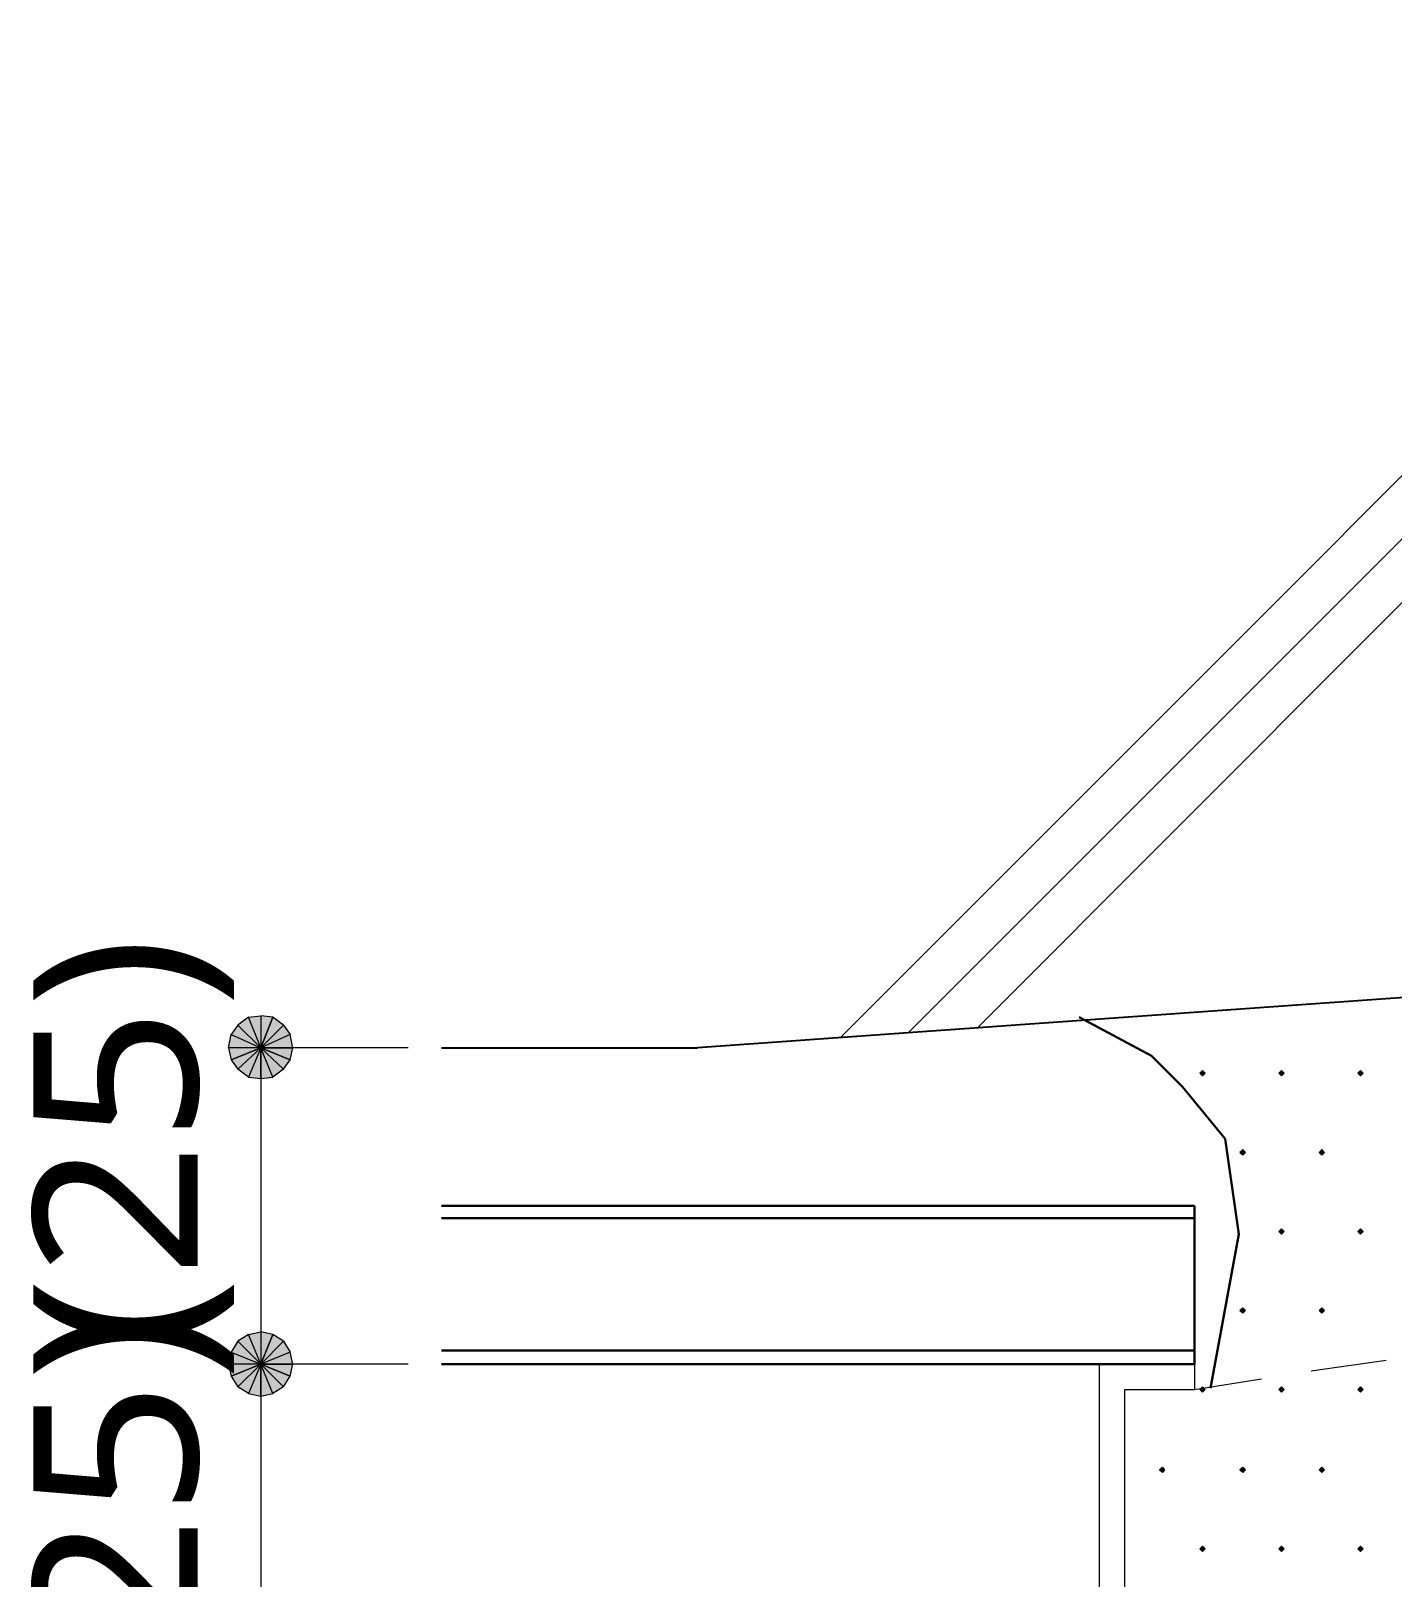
# Model space of a CAD drawing. Header units: millimetres. Extents: x 0 to 420, y 0 to 297.
# Drawn here: x 307.33 to 328.83, y 211.65 to 236.07 of the extents above; entities that cross this region are included whole.
import ezdxf
from ezdxf.enums import TextEntityAlignment as Align

# ---------------------------------------------------------------- set-up
doc = ezdxf.new("R2010")
doc.units = ezdxf.units.MM
doc.styles.add('kst32b', font='NotoSansJP-Variable.ttf')

msp = doc.modelspace()

# ---------------------------------------------------------------- hatches: boundary and pattern name
h = msp.add_hatch(color=7)
h.paths.add_polyline_path([(310.6, 220.366), (310.494, 220.218), (310.96, 220.006), (310.6, 220.366)])
h.paths.add_polyline_path([(310.494, 220.218), (310.96, 220.006), (310.452, 220.006), (310.494, 220.218)])
h.paths.add_polyline_path([(310.96, 220.006), (310.452, 220.006), (310.494, 219.816), (310.96, 220.006)])
h = msp.add_hatch(color=7)
h.paths.add_polyline_path([(311.15, 220.493), (310.96, 220.514), (310.96, 220.006), (311.15, 220.493)])
h.paths.add_polyline_path([(310.96, 220.514), (310.96, 220.006), (310.769, 220.493), (310.96, 220.514)])
h.paths.add_polyline_path([(310.96, 220.006), (310.769, 220.493), (310.6, 220.366), (310.96, 220.006)])
h = msp.add_hatch(color=7)
h.paths.add_polyline_path([(311.468, 220.006), (311.425, 220.218), (310.96, 220.006), (311.468, 220.006)])
h.paths.add_polyline_path([(311.425, 220.218), (310.96, 220.006), (311.319, 220.366), (311.425, 220.218)])
h.paths.add_polyline_path([(310.96, 220.006), (311.319, 220.366), (311.15, 220.493), (310.96, 220.006)])
h = msp.add_hatch(color=7)
h.paths.add_polyline_path([(310.494, 219.816), (310.6, 219.668), (310.96, 220.006), (310.494, 219.816)])
h.paths.add_polyline_path([(310.6, 219.668), (310.96, 220.006), (310.769, 219.541), (310.6, 219.668)])
h.paths.add_polyline_path([(310.96, 220.006), (310.769, 219.541), (310.96, 219.52), (310.96, 220.006)])
h = msp.add_hatch(color=7)
h.paths.add_polyline_path([(310.96, 219.52), (311.15, 219.541), (310.96, 220.006), (310.96, 219.52)])
h.paths.add_polyline_path([(311.15, 219.541), (310.96, 220.006), (311.319, 219.668), (311.15, 219.541)])
h.paths.add_polyline_path([(310.96, 220.006), (311.319, 219.668), (311.425, 219.816), (310.96, 220.006)])
for points in [[(311.425, 219.816), (311.468, 220.006), (310.96, 220.006), (311.425, 219.816)], [(325.84, 219.646), (325.819, 219.625), (325.797, 219.604), (325.819, 219.583), (325.84, 219.562), (325.861, 219.583), (325.882, 219.604), (325.861, 219.625), (325.84, 219.646)], [(327.088, 219.646), (327.067, 219.625), (327.046, 219.604), (327.067, 219.583), (327.088, 219.562), (327.11, 219.583), (327.131, 219.604), (327.11, 219.625), (327.088, 219.646)], [(328.337, 219.646), (328.316, 219.625), (328.295, 219.604), (328.316, 219.583), (328.337, 219.562), (328.359, 219.583), (328.38, 219.604), (328.359, 219.625), (328.337, 219.646)], [(326.475, 218.398), (326.454, 218.376), (326.432, 218.355), (326.454, 218.334), (326.475, 218.313), (326.496, 218.334), (326.517, 218.355), (326.496, 218.376), (326.475, 218.398)], [(327.723, 218.398), (327.702, 218.376), (327.681, 218.355), (327.702, 218.334), (327.723, 218.313), (327.745, 218.334), (327.766, 218.355), (327.745, 218.376), (327.723, 218.398)], [(327.088, 217.149), (327.067, 217.128), (327.046, 217.106), (327.067, 217.085), (327.088, 217.064), (327.11, 217.085), (327.131, 217.106), (327.11, 217.128), (327.088, 217.149)], [(328.337, 217.149), (328.316, 217.128), (328.295, 217.106), (328.316, 217.085), (328.337, 217.064), (328.359, 217.085), (328.38, 217.106), (328.359, 217.128), (328.337, 217.149)], [(326.475, 215.9), (326.454, 215.879), (326.432, 215.858), (326.454, 215.837), (326.475, 215.815), (326.496, 215.837), (326.517, 215.858), (326.496, 215.879), (326.475, 215.9)], [(327.723, 215.9), (327.702, 215.879), (327.681, 215.858), (327.702, 215.837), (327.723, 215.815), (327.745, 215.837), (327.766, 215.858), (327.745, 215.879), (327.723, 215.9)], [(311.425, 214.821), (311.468, 215.011), (310.96, 215.011), (311.425, 214.821)], [(325.84, 214.651), (325.819, 214.63), (325.797, 214.609), (325.819, 214.588), (325.84, 214.566), (325.861, 214.588), (325.882, 214.609), (325.861, 214.63), (325.84, 214.651)], [(327.088, 214.651), (327.067, 214.63), (327.046, 214.609), (327.067, 214.588), (327.088, 214.566), (327.11, 214.588), (327.131, 214.609), (327.11, 214.63), (327.088, 214.651)], [(328.337, 214.651), (328.316, 214.63), (328.295, 214.609), (328.316, 214.588), (328.337, 214.566), (328.359, 214.588), (328.38, 214.609), (328.359, 214.63), (328.337, 214.651)], [(325.205, 213.381), (325.184, 213.36), (325.162, 213.339), (325.184, 213.318), (325.205, 213.296), (325.226, 213.318), (325.247, 213.339), (325.226, 213.36), (325.205, 213.381)], [(326.475, 213.381), (326.454, 213.36), (326.432, 213.339), (326.454, 213.318), (326.475, 213.296), (326.496, 213.318), (326.517, 213.339), (326.496, 213.36), (326.475, 213.381)], [(327.723, 213.381), (327.702, 213.36), (327.681, 213.339), (327.702, 213.318), (327.723, 213.296), (327.745, 213.318), (327.766, 213.339), (327.745, 213.36), (327.723, 213.381)], [(325.84, 212.132), (325.819, 212.111), (325.797, 212.09), (325.819, 212.069), (325.84, 212.048), (325.861, 212.069), (325.882, 212.09), (325.861, 212.111), (325.84, 212.132)], [(327.088, 212.132), (327.067, 212.111), (327.046, 212.09), (327.067, 212.069), (327.088, 212.048), (327.11, 212.069), (327.131, 212.09), (327.11, 212.111), (327.088, 212.132)], [(328.337, 212.132), (328.316, 212.111), (328.295, 212.09), (328.316, 212.069), (328.337, 212.048), (328.359, 212.069), (328.38, 212.09), (328.359, 212.111), (328.337, 212.132)]]:
    msp.add_hatch(color=7).paths.add_polyline_path(points)
h = msp.add_hatch(color=7)
h.paths.add_polyline_path([(311.15, 215.477), (310.96, 215.519), (310.96, 215.011), (311.15, 215.477)])
h.paths.add_polyline_path([(310.96, 215.519), (310.96, 215.011), (310.769, 215.477), (310.96, 215.519)])
h.paths.add_polyline_path([(310.96, 215.011), (310.769, 215.477), (310.6, 215.371), (310.96, 215.011)])
h = msp.add_hatch(color=7)
h.paths.add_polyline_path([(311.468, 215.011), (311.425, 215.201), (310.96, 215.011), (311.468, 215.011)])
h.paths.add_polyline_path([(311.425, 215.201), (310.96, 215.011), (311.319, 215.371), (311.425, 215.201)])
h.paths.add_polyline_path([(310.96, 215.011), (311.319, 215.371), (311.15, 215.477), (310.96, 215.011)])
h = msp.add_hatch(color=7)
h.paths.add_polyline_path([(310.6, 215.371), (310.494, 215.201), (310.96, 215.011), (310.6, 215.371)])
h.paths.add_polyline_path([(310.494, 215.201), (310.96, 215.011), (310.452, 215.011), (310.494, 215.201)])
h.paths.add_polyline_path([(310.96, 215.011), (310.452, 215.011), (310.494, 214.821), (310.96, 215.011)])
h = msp.add_hatch(color=7)
h.paths.add_polyline_path([(310.494, 214.821), (310.6, 214.651), (310.96, 215.011), (310.494, 214.821)])
h.paths.add_polyline_path([(310.6, 214.651), (310.96, 215.011), (310.769, 214.545), (310.6, 214.651)])
h.paths.add_polyline_path([(310.96, 215.011), (310.769, 214.545), (310.96, 214.503), (310.96, 215.011)])
h = msp.add_hatch(color=7)
h.paths.add_polyline_path([(310.96, 214.503), (311.15, 214.545), (310.96, 215.011), (310.96, 214.503)])
h.paths.add_polyline_path([(311.15, 214.545), (310.96, 215.011), (311.319, 214.651), (311.15, 214.545)])
h.paths.add_polyline_path([(310.96, 215.011), (311.319, 214.651), (311.425, 214.821), (310.96, 215.011)])

# ---------------------------------------------------------------- linework, layer by layer
at = {"lineweight": 13}
for points in [[(320.125, 220.176), (336.021, 236.072)], [(321.204, 220.26), (337.016, 236.072)], [(322.284, 220.324), (338.011, 236.072)], [(313.288, 220.006), (310.96, 220.006)], [(310.96, 220.006), (310.96, 215.011), (310.96, 210.206), (310.96, 207.222)], [(313.288, 215.011), (310.96, 215.011)], [(324.21, 215.011), (325.713, 215.011)], [(324.21, 210.82), (324.21, 215.011)], [(324.21, 180.065), (324.21, 215.011)], [(325.713, 215.011), (325.713, 214.609)], [(327.554, 214.905), (328.739, 215.074)], [(325.713, 214.609), (326.771, 214.778)], [(324.612, 210.82), (324.612, 214.609), (325.713, 214.609)]]:
    msp.add_lwpolyline(points, dxfattribs=at)
at = {"lineweight": 25}
for points in [[(341.016, 221.657), (317.86, 220.006)], [(313.817, 220.006), (317.86, 220.006)]]:
    msp.add_lwpolyline(points, dxfattribs=at)
at = {"lineweight": 0}
for points in [[(310.6, 220.366), (310.494, 220.218), (310.96, 220.006)], [(310.96, 220.006), (310.769, 220.493), (310.6, 220.366)], [(310.96, 220.514), (310.96, 220.006), (310.769, 220.493)], [(311.15, 220.493), (310.96, 220.514), (310.96, 220.006)], [(310.96, 220.006), (311.319, 220.366), (311.15, 220.493)], [(311.425, 220.218), (310.96, 220.006), (311.319, 220.366)], [(310.494, 220.218), (310.96, 220.006), (310.452, 220.006)], [(311.468, 220.006), (311.425, 220.218), (310.96, 220.006)], [(310.96, 220.006), (310.452, 220.006), (310.494, 219.816)], [(310.494, 219.816), (310.6, 219.668), (310.96, 220.006)], [(310.6, 219.668), (310.96, 220.006), (310.769, 219.541)], [(310.96, 220.006), (310.769, 219.541), (310.96, 219.52)], [(310.96, 219.52), (311.15, 219.541), (310.96, 220.006)], [(311.15, 219.541), (310.96, 220.006), (311.319, 219.668)], [(310.96, 220.006), (311.319, 219.668), (311.425, 219.816)], [(311.425, 219.816), (311.468, 220.006), (310.96, 220.006)], [(325.84, 219.646), (325.819, 219.625), (325.797, 219.604), (325.819, 219.583), (325.84, 219.562), (325.861, 219.583), (325.882, 219.604), (325.861, 219.625)], [(327.088, 219.646), (327.067, 219.625), (327.046, 219.604), (327.067, 219.583), (327.088, 219.562), (327.11, 219.583), (327.131, 219.604), (327.11, 219.625)], [(328.337, 219.646), (328.316, 219.625), (328.295, 219.604), (328.316, 219.583), (328.337, 219.562), (328.359, 219.583), (328.38, 219.604), (328.359, 219.625)], [(326.475, 218.398), (326.454, 218.376), (326.432, 218.355), (326.454, 218.334), (326.475, 218.313), (326.496, 218.334), (326.517, 218.355), (326.496, 218.376)], [(327.723, 218.398), (327.702, 218.376), (327.681, 218.355), (327.702, 218.334), (327.723, 218.313), (327.745, 218.334), (327.766, 218.355), (327.745, 218.376)], [(327.088, 217.149), (327.067, 217.128), (327.046, 217.106), (327.067, 217.085), (327.088, 217.064), (327.11, 217.085), (327.131, 217.106), (327.11, 217.128)], [(328.337, 217.149), (328.316, 217.128), (328.295, 217.106), (328.316, 217.085), (328.337, 217.064), (328.359, 217.085), (328.38, 217.106), (328.359, 217.128)], [(326.475, 215.9), (326.454, 215.879), (326.432, 215.858), (326.454, 215.837), (326.475, 215.815), (326.496, 215.837), (326.517, 215.858), (326.496, 215.879)], [(327.723, 215.9), (327.702, 215.879), (327.681, 215.858), (327.702, 215.837), (327.723, 215.815), (327.745, 215.837), (327.766, 215.858), (327.745, 215.879)], [(310.96, 215.011), (310.769, 215.477), (310.6, 215.371)], [(310.96, 215.519), (310.96, 215.011), (310.769, 215.477)], [(311.15, 215.477), (310.96, 215.519), (310.96, 215.011)], [(310.96, 215.011), (311.319, 215.371), (311.15, 215.477)], [(310.494, 215.201), (310.96, 215.011), (310.452, 215.011)], [(310.6, 215.371), (310.494, 215.201), (310.96, 215.011)], [(311.425, 215.201), (310.96, 215.011), (311.319, 215.371)], [(311.468, 215.011), (311.425, 215.201), (310.96, 215.011)], [(310.96, 215.011), (310.452, 215.011), (310.494, 214.821)], [(310.494, 214.821), (310.6, 214.651), (310.96, 215.011)], [(310.6, 214.651), (310.96, 215.011), (310.769, 214.545)], [(310.96, 215.011), (310.769, 214.545), (310.96, 214.503)], [(310.96, 214.503), (311.15, 214.545), (310.96, 215.011)], [(311.15, 214.545), (310.96, 215.011), (311.319, 214.651)], [(310.96, 215.011), (311.319, 214.651), (311.425, 214.821)], [(311.425, 214.821), (311.468, 215.011), (310.96, 215.011)], [(325.84, 214.651), (325.819, 214.63), (325.797, 214.609), (325.819, 214.588), (325.84, 214.566), (325.861, 214.588), (325.882, 214.609), (325.861, 214.63)], [(327.088, 214.651), (327.067, 214.63), (327.046, 214.609), (327.067, 214.588), (327.088, 214.566), (327.11, 214.588), (327.131, 214.609), (327.11, 214.63)], [(328.337, 214.651), (328.316, 214.63), (328.295, 214.609), (328.316, 214.588), (328.337, 214.566), (328.359, 214.588), (328.38, 214.609), (328.359, 214.63)], [(325.205, 213.381), (325.184, 213.36), (325.162, 213.339), (325.184, 213.318), (325.205, 213.296), (325.226, 213.318), (325.247, 213.339), (325.226, 213.36)], [(326.475, 213.381), (326.454, 213.36), (326.432, 213.339), (326.454, 213.318), (326.475, 213.296), (326.496, 213.318), (326.517, 213.339), (326.496, 213.36)], [(327.723, 213.381), (327.702, 213.36), (327.681, 213.339), (327.702, 213.318), (327.723, 213.296), (327.745, 213.318), (327.766, 213.339), (327.745, 213.36)], [(325.84, 212.132), (325.819, 212.111), (325.797, 212.09), (325.819, 212.069), (325.84, 212.048), (325.861, 212.069), (325.882, 212.09), (325.861, 212.111)], [(327.088, 212.132), (327.067, 212.111), (327.046, 212.09), (327.067, 212.069), (327.088, 212.048), (327.11, 212.069), (327.131, 212.09), (327.11, 212.111)], [(328.337, 212.132), (328.316, 212.111), (328.295, 212.09), (328.316, 212.069), (328.337, 212.048), (328.359, 212.069), (328.38, 212.09), (328.359, 212.111)]]:
    msp.add_lwpolyline(points, close=True, dxfattribs=at)
at = {"lineweight": 30}
for points in [[(325.035, 219.879), (323.892, 220.493)], [(326.2, 218.567), (325.522, 219.392), (325.035, 219.879)], [(326.411, 217.064), (326.2, 218.567)], [(313.817, 217.509), (325.713, 217.509)], [(325.713, 215.011), (325.713, 217.509)], [(313.817, 217.318), (325.713, 217.318)], [(325.967, 214.63), (326.411, 217.064)], [(313.817, 215.223), (325.713, 215.223)], [(313.817, 215.011), (325.713, 215.011)]]:
    msp.add_lwpolyline(points, dxfattribs=at)

# ---------------------------------------------------------------- texts
at = {"style": 'kst32b'}
for p, p2 in [((309.965, 215.265), (309.965, 221.762)), ((309.965, 209.359), (309.965, 215.857))]:
    msp.add_text('(25)', height=2.5989, dxfattribs=at).set_placement(p, p2, align=Align.FIT)

doc.saveas('drawing.dxf')
